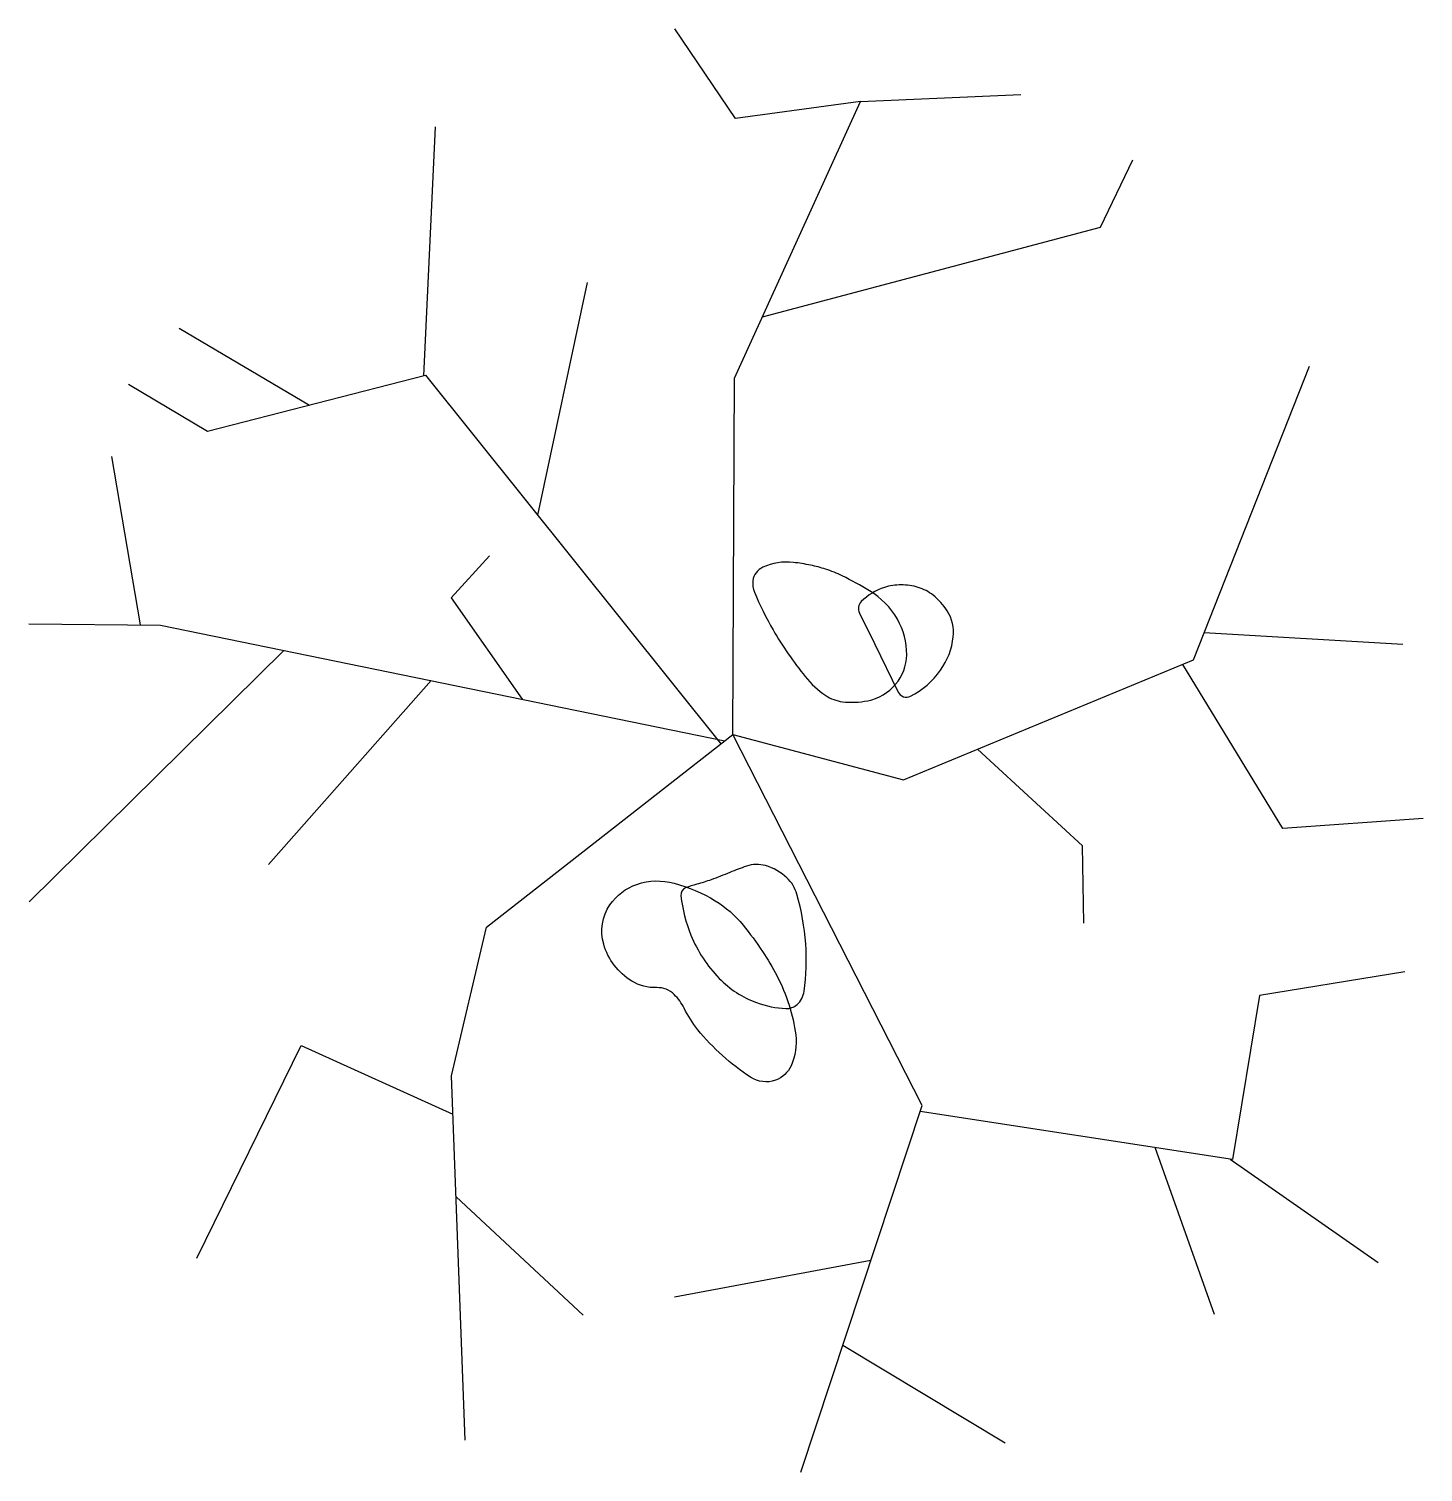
# Model space of a CAD drawing. Extents: x 14 to 855, y 4 to 875.
import ezdxf

# ---------------------------------------------------------------- set-up
doc = ezdxf.new("R2010")
doc.units = 0
doc.layers.get('0').update_dxf_attribs({"linetype": 'CONTINUOUS'})

msp = doc.modelspace()

# ---------------------------------------------------------------- linework, layer by layer
at = {"color": 0}
for points in [[(515.3, 830.96), (440.02, 820.73), (403.34, 874.77)], [(479.36, 4.47), (552.44, 225.46), (438.29, 449.21), (439.28, 664.04), (515.3, 830.96), (612.1, 835.12)], [(258.92, 815.63), (251.84, 665.63)], [(679.29, 795.64), (659.84, 754.92), (456.04, 700.84)], [(350.56, 721.81), (320.51, 581.61)], [(104.36, 694.28), (183.03, 647.91)], [(277.02, 23.78), (268.7, 243.54), (289.84, 333.1), (438.29, 449.21), (541.22, 421.97), (716.17, 494.21), (786.08, 671.3)], [(73.87, 660.54), (121.57, 632.09), (252.94, 665.92), (431.12, 443.6)], [(63.73, 616.92), (80.91, 515.33)], [(291.69, 556.94), (268.45, 531.63), (311.31, 470.52)], [(13.81, 516.01), (93.18, 515.2), (433.53, 445.48)], [(842.32, 503.62), (722.64, 510.62)], [(13.95, 348.27), (167.63, 499.95)], [(854.62, 398.68), (770.03, 392.51), (709.65, 491.52)], [(158.41, 370.78), (256.32, 481.78)], [(650.02, 335.43), (649.11, 382.23), (585.83, 440.39)], [(843.65, 306.23), (755.87, 291.91), (739.67, 193.06), (551.28, 221.99)], [(115.01, 133.53), (177.98, 261.78), (269.57, 220.39)], [(728.71, 99.45), (692.93, 200.24)], [(738.3, 193.27), (827.52, 130.93)], [(271.46, 170.46), (348.18, 99.13)], [(403.11, 110.22), (521.64, 132.34)], [(602.61, 22.02), (504.61, 80.84)]]:
    msp.add_lwpolyline(points, dxfattribs=at)
for points in [[(494.32, 548.97, 0.026445), (485.19, 551.37, 0.023791), (474.84, 553.02, 0.134726), (456.37, 550.08, 0.262471), (450.43, 541.95, 0.128156), (451.36, 535.16, 0.033936), (462.66, 512.31, 0.037352), (481.99, 484.16, 0.076235), (494.38, 472.8, 0.116786), (504.43, 469.05, 0.08157), (519.67, 469.63, 0.167795), (536.5, 479.56, 0.173555), (543.2, 497.26, 0.136703), (537.61, 518.78, 0.126203), (520.78, 535.91, 0.021153), (504.31, 544.92, 0.036891)], [(529.79, 537.95, 0.123582), (515.81, 529.38, 0.316526), (514.69, 522.53), (523.71, 504.22), (537.98, 474.87, 0.418141), (545.52, 472.39, 0.120163), (563.55, 487.98, 0.127283), (571.29, 508.18, 0.17462), (567.59, 523.74, 0.077103), (559.06, 533.22, 0.097661), (550.14, 537.97, 0.073988), (539.83, 539.49, 0.075917)], [(409.88, 356.74, 0.343163), (407.02, 352.06, 0.068873), (413.1, 328.26, 0.096314), (430.14, 302.23, 0.111871), (452.67, 287.59, 0.076819), (470.33, 284.01, 0.198883), (477.09, 286.45, 0.17454), (481.33, 294.45, 0.053679), (482.29, 323.08, 0.051225), (477, 352.9, 0.134611), (470.92, 362.9, 0.120563), (458.13, 370.18, 0.153901), (446.5, 369.85, 0.01582), (436.59, 366.07, -0.013845), (425.28, 361.7, -0.017184), (416.6, 358.94, 0.022155)], [(476.24, 268.13, -0.136865), (473.47, 249.52, -0.205195), (464.05, 240.8, -0.233868), (449.08, 242.57, -0.078387), (417.22, 271.28, -0.055862), (408.94, 284.23, 0.08457), (402.96, 292.49, 0.203864), (392.43, 296.62, -0.144943), (377.37, 300.61, -0.188552), (360.45, 322.82, -0.22226), (364.25, 346.53, -0.163223), (380.52, 358.91, -0.148299), (402.9, 359.64, -0.071099), (427.7, 349.05, -0.086228), (444.49, 334.39, -0.023045), (456.22, 318.47, -0.026879), (464.87, 303.88, -0.043394), (472.3, 286.03, -0.045823)]]:
    msp.add_lwpolyline(points, format="xyb", close=True, dxfattribs=at)

doc.saveas('drawing.dxf')
